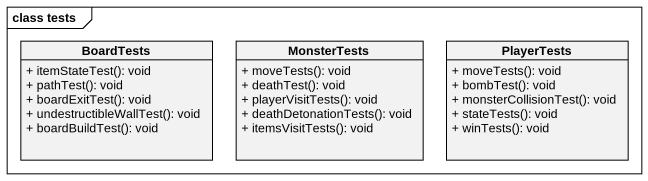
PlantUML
@startuml
mainframe class tests
hide circle
hide empty members
skinparam classAttributeIconSize 0
class BoardTests {
  + itemStateTest(): void
  + pathTest(): void
  + boardExitTest(): void
  + undestructibleWallTest(): void
  + boardBuildTest(): void
}
class MonsterTests {
  + moveTests(): void
  + deathTest(): void
  + playerVisitTests(): void
  + deathDetonationTests(): void
  + itemsVisitTests(): void
}
class PlayerTests {
  + moveTests(): void
  + bombTest(): void
  + monsterCollisionTest(): void
  + stateTests(): void
  + winTests(): void
}
@enduml
